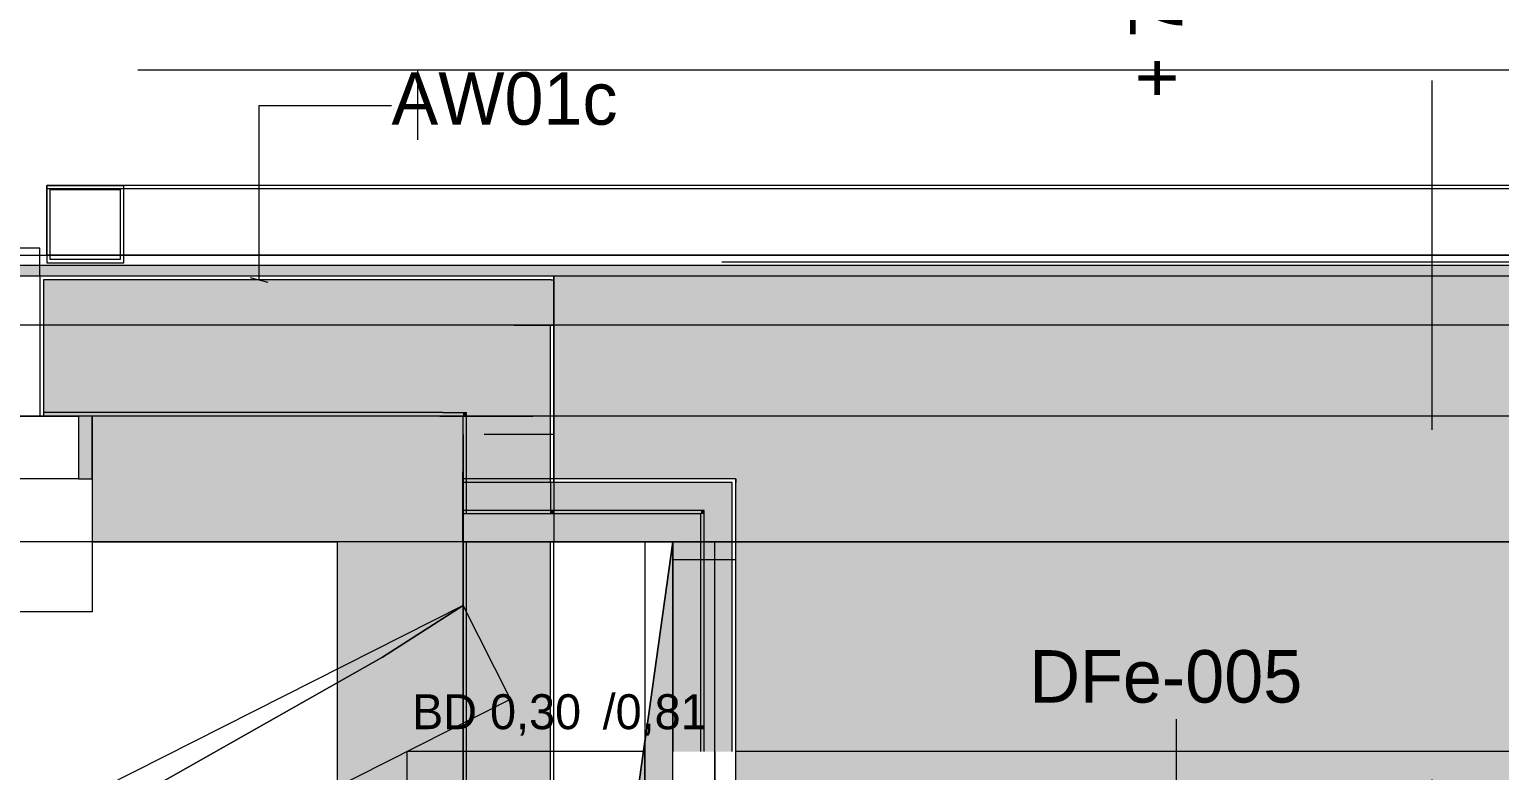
# Model space of a CAD drawing. Header units: metres. Extents: x -4 to 206, y -18 to 45.
# Drawn here: x 35.745 to 37.847, y -2.006 to -0.946 of the extents above; entities that cross this region are included whole.
import ezdxf

# ---------------------------------------------------------------- set-up
doc = ezdxf.new("R2010")
doc.units = ezdxf.units.M
doc.header["$MEASUREMENT"] = 0
doc.set_wipeout_variables(frame=1)
for name, pattern in [('Achse', [0.004, 0.002, -0.001, 0, -0.001]), ('Schnittlinie', [0.006, 0.003, -0.0015, 0, -0.0015]), ('Strichlinie eng', [0.002, 0.0015, -0.0005]), ('UNSICHTBAR', [0.4, 0, -0.4]), ('Untersicht', [0.001, 0.0005, -0.0005]), ('Wipeout_Contour', [1, 0, -1])]:
    doc.linetypes.add(name, pattern=pattern)
for name, color, linetype in [('2._1.DG PP STG2_5_000 Achsraster', 7, 'Continuous'), ('2._1.DG PP STG2_5_110 Wand Aussen', 7, 'Continuous'), ('2._1.DG PP STG2_5_112 Wand Aussen - Schachtwände', 7, 'Continuous'), ('2._1.DG PP STG2_5_130 Wand Innen', 7, 'Continuous'), ('2._1.DG PP STG2_5_165 Fassadengestaltung Bänder', 7, 'Continuous'), ('2._1.DG PP STG2_5_210 Decke', 7, 'Continuous'), ('2._1.DG PP STG2_5_220 Bodenaufbau', 7, 'Continuous'), ('2._1.DG PP STG2_5_270 Deckendurchbruchsymbol', 7, 'Continuous'), ('2._1.DG PP STG2_5_310 Dachkonstruktion massiv', 7, 'Continuous'), ('2._1.DG PP STG2_5_325 Dachfenster', 7, 'Continuous'), ('2._1.DG PP STG2_5_330 Dachaufbau', 7, 'Continuous'), ('2._1.DG PP STG2_5_611 Entwässerung', 7, 'Continuous'), ('2._1.DG PP STG2_5_851 Marker Schnitt', 7, 'Continuous'), ('2._1.DG PP STG2_5_915 Allgemein Beschriftung.x', 7, 'Continuous')]:
    doc.layers.add(name, color=color, linetype=linetype)
doc.styles.add('ERSTELLTER_STIL_2', font='')
doc.styles.get('ERSTELLTER_STIL_2').set_extended_font_data('Eurostile')

msp = doc.modelspace()

# ---------------------------------------------------------------- hatches: boundary and pattern name
at = {"layer": '2._1.DG PP STG2_5_110 Wand Aussen', "linetype": 'Continuous', "lineweight": 13, "true_color": 0xff6400}
for points in [[(35.765, -1.3037), (35.765, -1.3687), (36.4379, -1.3687), (36.4909, -1.3037)], [(36.49, -1.3687), (36.49, -1.3048), (36.4379, -1.3687)], [(36.4909, -1.3037), (36.49, -1.3048), (36.49, -1.3687), (36.495, -1.3687), (36.495, -1.3037)], [(35.765, -1.4937), (36.3359, -1.4937), (36.37, -1.4519), (36.37, -1.3687), (35.765, -1.3687)], [(36.4379, -1.3687), (36.37, -1.4519), (36.37, -1.4937), (36.49, -1.4937), (36.49, -1.3687)], [(36.37, -1.4519), (36.4379, -1.3687), (36.37, -1.3687)], [(36.365, -1.4937), (36.365, -1.4581), (36.3359, -1.4937)], [(36.37, -1.4937), (36.37, -1.4519), (36.365, -1.4581), (36.365, -1.4937)], [(35.815, -1.5887), (35.835, -1.5887), (35.835, -1.4987), (35.815, -1.4987)]]:
    msp.add_hatch(color=30, dxfattribs=at).paths.add_polyline_path(points)
at = {"layer": '2._1.DG PP STG2_5_110 Wand Aussen', "linetype": 'Continuous', "lineweight": 0, "true_color": 0x373737}
for points in [[(35.765, -1.4987), (36.3319, -1.4987), (36.3359, -1.4937), (35.765, -1.4937)], [(36.3359, -1.4937), (36.3319, -1.4987), (36.365, -1.4987), (36.365, -1.4937)], [(36.365, -1.4937), (36.365, -1.4987), (36.37, -1.4987), (36.37, -1.4937)]]:
    msp.add_hatch(color=250, dxfattribs=at).paths.add_polyline_path(points)
at = {"layer": '2._1.DG PP STG2_5_110 Wand Aussen', "linetype": 'Continuous', "lineweight": 13, "true_color": 0x3f7f02}
for points in [[(36.185, -1.4987), (35.835, -1.4987), (35.835, -1.5887), (35.835, -1.6787), (36.185, -1.6787)], [(36.185, -1.6787), (36.365, -1.6787), (36.365, -1.4987), (36.3319, -1.4987)], [(36.185, -1.6787), (36.3319, -1.4987), (36.185, -1.4987)]]:
    msp.add_hatch(color=76, dxfattribs=at).paths.add_polyline_path(points)
at = {"layer": '2._1.DG PP STG2_5_112 Wand Aussen - Schachtwände', "linetype": 'Continuous', "lineweight": 13, "true_color": 0xff6400}
for points in [[(36.71, -1.5937), (36.365, -1.5937), (36.365, -1.6337), (36.71, -1.6337)], [(36.49, -1.5937), (36.49, -1.6337), (36.495, -1.6337), (36.495, -1.5937)], [(36.71, -1.6337), (36.75, -1.6337), (36.75, -1.5937)], [(36.71, -1.6337), (36.75, -1.5937), (36.71, -1.5937)]]:
    msp.add_hatch(color=30, dxfattribs=at).paths.add_polyline_path(points)
at = {"layer": '2._1.DG PP STG2_5_112 Wand Aussen - Schachtwände', "linetype": 'Continuous', "lineweight": 0, "true_color": 0x373737}
for points in [[(36.705, -1.6337), (36.365, -1.6337), (36.365, -1.6387), (36.705, -1.6387)], [(36.49, -1.6337), (36.49, -1.6387), (36.495, -1.6387), (36.495, -1.6337)], [(36.705, -1.6387), (36.71, -1.6387), (36.71, -1.6337)], [(36.705, -1.6387), (36.71, -1.6337), (36.705, -1.6337)]]:
    msp.add_hatch(color=250, dxfattribs=at).paths.add_polyline_path(points)
at = {"layer": '2._1.DG PP STG2_5_112 Wand Aussen - Schachtwände', "linetype": 'Continuous', "lineweight": 13, "true_color": 0xb85600}
for points in [[(36.365, -1.6387), (36.365, -1.6787), (36.37, -1.6787), (36.37, -1.6387)], [(36.37, -1.6387), (36.37, -1.6787), (36.49, -1.6787), (36.49, -1.6387)], [(36.49, -1.6387), (36.49, -1.6787), (36.495, -1.6787), (36.495, -1.6387)]]:
    msp.add_hatch(color=32, dxfattribs=at).paths.add_polyline_path(points)
at = {"layer": '2._1.DG PP STG2_5_310 Dachkonstruktion massiv', "linetype": 'Continuous', "lineweight": 0, "true_color": 0x373737}
for points in [[(36.365, -1.4987), (36.365, -1.6387), (36.37, -1.6387), (36.37, -1.4987)], [(36.365, -1.6787), (36.365, -3.3065), (36.37, -3.3065), (36.37, -1.6787)]]:
    msp.add_hatch(color=250, dxfattribs=at).paths.add_polyline_path(points)
at = {"layer": '2._1.DG PP STG2_5_310 Dachkonstruktion massiv', "linetype": 'Continuous', "lineweight": 13, "true_color": 0xff6400}
for points in [[(36.37, -1.4937), (36.37, -1.6387), (36.49, -1.6387), (36.49, -1.4937)], [(36.37, -1.6787), (36.37, -3.3065), (36.49, -3.3065), (36.49, -1.6787)]]:
    msp.add_hatch(color=30, dxfattribs=at).paths.add_polyline_path(points)
at = {"layer": '2._1.DG PP STG2_5_310 Dachkonstruktion massiv', "linetype": 'Continuous', "lineweight": 13, "true_color": 0x3f7f02}
msp.add_hatch(color=76, dxfattribs=at).paths.add_polyline_path([(36.185, -1.6787), (36.185, -3.3065), (36.365, -3.3065), (36.365, -1.6787)])

# ---------------------------------------------------------------- linework, layer by layer
at = {"layer": '2._1.DG PP STG2_5_000 Achsraster', "color": 5, "linetype": 'Achse', "lineweight": 0, "ltscale": 1000}
for p, q in [((36.3, 1.9963), (36.3, -16.0037)), ((31.8, -1.0037), (54.3, -1.0037))]:
    msp.add_line(p, q, dxfattribs=at)
at = {"layer": '2._1.DG PP STG2_5_110 Wand Aussen', "color": 7, "linetype": 'Continuous', "lineweight": 13, "ltscale": 1000}
for p, q in [((35.76, -1.2587), (34.66, -1.2587)), ((35.76, -1.2987), (35.76, -1.2587)), ((35.76, -1.2987), (35.76, -1.3037)), ((35.765, -1.2987), (35.76, -1.2987)), ((35.76, -1.2987), (35.76, -1.3037)), ((35.76, -1.3037), (35.76, -1.3687)), ((35.76, -1.3037), (35.76, -1.3687)), ((36.4909, -1.3037), (35.765, -1.3037)), ((35.765, -1.3037), (35.765, -1.4987)), ((35.76, -1.3687), (35.76, -1.4937)), ((35.76, -1.3687), (35.76, -1.4937)), ((35.715, -1.4987), (35.815, -1.4987)), ((35.76, -1.4937), (35.76, -1.4987)), ((35.76, -1.4937), (35.76, -1.4987)), ((35.765, -1.4987), (35.76, -1.4987)), ((35.765, -1.4987), (35.76, -1.4987)), ((35.765, -1.4987), (35.76, -1.4987)), ((36.3359, -1.4937), (35.765, -1.4937)), ((35.815, -1.4987), (35.815, -1.5887)), ((35.815, -1.5887), (35.73, -1.5887)), ((35.835, -1.6787), (35.835, -1.7787)), ((35.835, -1.7787), (34.585, -1.7787))]:
    msp.add_line(p, q, dxfattribs=at)
at = {"layer": '2._1.DG PP STG2_5_110 Wand Aussen', "color": 1, "linetype": 'Strichlinie eng', "lineweight": 0, "ltscale": 1000}
for p, q in [((36.37, -1.3687), (35.765, -1.3687)), ((36.4379, -1.3687), (36.37, -1.3687))]:
    msp.add_line(p, q, dxfattribs=at)
at = {"layer": '2._1.DG PP STG2_5_110 Wand Aussen', "color": 7, "linetype": 'Continuous', "lineweight": 18, "ltscale": 1000}
for p, q in [((35.835, -1.4987), (35.765, -1.4987)), ((35.835, -1.4987), (35.765, -1.4987)), ((35.835, -1.4987), (35.765, -1.4987)), ((36.185, -1.4987), (35.835, -1.4987)), ((35.835, -1.4987), (35.835, -1.5887)), ((35.835, -1.4987), (35.835, -1.5887)), ((35.835, -1.4987), (35.835, -1.5887)), ((36.3319, -1.4987), (36.185, -1.4987)), ((35.835, -1.5887), (35.835, -1.6787)), ((35.835, -1.5887), (35.835, -1.6787))]:
    msp.add_line(p, q, dxfattribs=at)
at = {"layer": '2._1.DG PP STG2_5_110 Wand Aussen', "color": 7, "linetype": 'Continuous', "lineweight": 13, "ltscale": 1000, "flags": 128}
msp.add_lwpolyline([(36.495, -1.2987), (35.765, -1.2987)], dxfattribs=at)
at = {"layer": '2._1.DG PP STG2_5_110 Wand Aussen', "color": 8, "linetype": 'Schnittlinie', "lineweight": 13, "ltscale": 1000, "flags": 128}
for points in [[(38.425, -1.2987), (36.495, -1.2987)], [(36.495, -1.2987), (36.495, -1.3037)], [(36.495, -1.3037), (36.495, -1.3687)], [(36.495, -1.3687), (36.495, -1.4937)], [(36.495, -1.4937), (36.495, -1.4987)], [(36.495, -1.4987), (36.495, -1.6787)]]:
    msp.add_lwpolyline(points, dxfattribs=at)
at = {"layer": '2._1.DG PP STG2_5_110 Wand Aussen', "color": 7, "linetype": 'Continuous', "lineweight": 13, "ltscale": 1000, "flags": 128}
msp.add_lwpolyline([(35.815, -1.5887), (35.835, -1.5887), (35.835, -1.4987), (35.815, -1.4987)], close=True, dxfattribs=at)
at = {"layer": '2._1.DG PP STG2_5_110 Wand Aussen', "color": 7, "linetype": 'Continuous', "lineweight": 18, "ltscale": 1000, "flags": 128}
msp.add_lwpolyline([(35.835, -1.6787), (36.185, -1.6787)], dxfattribs=at)
at = {"layer": '2._1.DG PP STG2_5_112 Wand Aussen - Schachtwände', "color": 7, "linetype": 'Continuous', "lineweight": 13, "ltscale": 1000}
for p, q in [((36.71, -1.5937), (36.365, -1.5937)), ((36.75, -1.5937), (36.71, -1.5937)), ((36.75, -1.6337), (36.75, -1.5937)), ((36.75, -1.6337), (36.75, -1.5937)), ((36.705, -1.6337), (36.365, -1.6337)), ((36.665, -1.6387), (36.365, -1.6387)), ((36.705, -1.6387), (36.665, -1.6387)), ((36.71, -1.6337), (36.705, -1.6337)), ((36.71, -1.6387), (36.71, -1.6337)), ((36.71, -1.6387), (36.71, -1.6337)), ((36.75, -1.9787), (36.75, -1.6337)), ((36.75, -1.9787), (36.75, -1.7045))]:
    msp.add_line(p, q, dxfattribs=at)
at = {"layer": '2._1.DG PP STG2_5_112 Wand Aussen - Schachtwände', "color": 7, "linetype": 'Continuous', "lineweight": 13, "ltscale": 1000, "flags": 128}
for points in [[(36.755, -1.5887), (36.365, -1.5887)], [(36.365, -1.5887), (36.365, -1.5937)], [(36.365, -1.5937), (36.365, -1.6337)], [(36.755, -1.5887), (36.755, -1.5937)], [(36.755, -1.9787), (36.755, -1.5937)], [(36.365, -1.6337), (36.365, -1.6387)], [(36.365, -1.6387), (36.365, -1.6787)], [(36.755, -1.9787), (36.755, -1.7045)]]:
    msp.add_lwpolyline(points, dxfattribs=at)
at = {"layer": '2._1.DG PP STG2_5_130 Wand Innen', "color": 7, "linetype": 'Continuous', "lineweight": 13, "ltscale": 1000}
for p, q in [((36.755, -1.9862), (36.755, -1.9787)), ((36.755, -1.9862), (36.755, -1.9787)), ((36.755, -2.0362), (36.755, -1.9862)), ((36.755, -2.0362), (36.755, -1.9862))]:
    msp.add_line(p, q, dxfattribs=at)
at = {"layer": '2._1.DG PP STG2_5_130 Wand Innen', "color": 8, "linetype": 'Schnittlinie', "lineweight": 13, "ltscale": 1000, "flags": 128}
for points in [[(36.285, -1.9862), (36.285, -1.9787)], [(36.285, -2.0362), (36.285, -1.9862)], [(38.425, -1.9787), (36.755, -1.9787)]]:
    msp.add_lwpolyline(points, dxfattribs=at)
at = {"layer": '2._1.DG PP STG2_5_165 Fassadengestaltung Bänder', "color": 7, "linetype": 'Continuous', "lineweight": 13, "ltscale": 1000, "flags": 128}
msp.add_lwpolyline([(33.3598, -1.2687), (38.735, -1.2687), (38.735, -1.3687), (33.3598, -1.3687)], close=True, dxfattribs=at)
at = {"layer": '2._1.DG PP STG2_5_270 Deckendurchbruchsymbol', "color": 1, "linetype": 'Continuous', "lineweight": 0, "ltscale": 1000, "flags": 128}
for points in [[(36.2499, -1.8437), (36.365, -1.7699), (33.6678, -3.1339), (33.7355, -3.2677)], [(33.7355, -3.2677), (36.4327, -1.9037), (36.365, -1.7699), (36.2499, -1.8437)]]:
    msp.add_lwpolyline(points, close=True, dxfattribs=at)
at = {"layer": '2._1.DG PP STG2_5_310 Dachkonstruktion massiv', "color": 7, "linetype": 'Continuous', "lineweight": 13, "ltscale": 1000}
for p, q in [((36.4909, -1.3037), (36.495, -1.3037)), ((36.49, -1.4937), (36.49, -1.3687)), ((36.49, -1.4937), (36.49, -1.3687)), ((36.3359, -1.4937), (36.365, -1.4937)), ((36.365, -1.4937), (36.37, -1.4937)), ((36.37, -1.4987), (36.37, -1.4937)), ((36.37, -1.4987), (36.37, -1.4937)), ((36.37, -1.6387), (36.37, -1.4987)), ((36.49, -1.5937), (36.49, -1.4937)), ((36.495, -1.5937), (36.49, -1.5937)), ((36.49, -1.5937), (36.49, -1.6337)), ((36.495, -1.5937), (36.49, -1.5937)), ((36.49, -1.5937), (36.49, -1.6337)), ((36.37, -1.6387), (36.365, -1.6387)), ((36.37, -1.6387), (36.365, -1.6387)), ((36.49, -1.6387), (36.37, -1.6387)), ((36.49, -1.6387), (36.37, -1.6387)), ((36.495, -1.6337), (36.49, -1.6337)), ((36.49, -1.6337), (36.49, -1.6387)), ((36.49, -1.6337), (36.49, -1.6387)), ((36.495, -1.6387), (36.49, -1.6387)), ((36.365, -1.6787), (36.37, -1.6787)), ((36.365, -1.6787), (36.37, -1.6787)), ((36.37, -1.6787), (36.49, -1.6787)), ((36.37, -1.6787), (36.49, -1.6787)), ((36.37, -3.3065), (36.37, -1.6787)), ((36.49, -1.6787), (36.495, -1.6787)), ((36.49, -1.6787), (36.495, -1.6787)), ((36.49, -3.3065), (36.49, -1.6787))]:
    msp.add_line(p, q, dxfattribs=at)
at = {"layer": '2._1.DG PP STG2_5_310 Dachkonstruktion massiv', "color": 1, "linetype": 'Strichlinie eng', "lineweight": 0, "ltscale": 1000}
for p, q in [((36.4379, -1.3687), (36.49, -1.3687)), ((36.49, -1.3687), (36.495, -1.3687)), ((36.49, -1.3687), (36.495, -1.3687))]:
    msp.add_line(p, q, dxfattribs=at)
at = {"layer": '2._1.DG PP STG2_5_310 Dachkonstruktion massiv', "color": 7, "linetype": 'Continuous', "lineweight": 18, "ltscale": 1000}
for p, q in [((36.3319, -1.4987), (36.365, -1.4987)), ((36.365, -1.6787), (36.365, -1.4987)), ((36.365, -1.6787), (36.365, -1.4987)), ((36.365, -3.3065), (36.365, -1.6787))]:
    msp.add_line(p, q, dxfattribs=at)
at = {"layer": '2._1.DG PP STG2_5_310 Dachkonstruktion massiv', "color": 7, "linetype": 'Continuous', "lineweight": 13, "ltscale": 1000, "flags": 128}
for points in [[(36.495, -1.2987), (36.495, -1.3037)], [(36.495, -1.3037), (36.495, -1.3687)], [(36.495, -1.5937), (36.495, -1.3687)], [(36.495, -3.3065), (36.495, -1.6787)]]:
    msp.add_lwpolyline(points, dxfattribs=at)
at = {"layer": '2._1.DG PP STG2_5_310 Dachkonstruktion massiv', "color": 255, "linetype": 'UNSICHTBAR', "lineweight": 13, "ltscale": 1000, "flags": 128}
for points in [[(36.3648, -1.6787), (36.3648, -1.4987)], [(36.3648, -1.4987), (38.6048, -1.4987)], [(36.365, -2.6211), (36.365, -1.4987)], [(36.365, -1.4987), (38.6048, -1.4987)], [(36.365, -1.525), (36.365, -1.6787)], [(36.495, -1.525), (36.365, -1.525)], [(36.495, -2.2843), (36.495, -1.525)], [(36.365, -1.6787), (36.495, -1.6787)]]:
    msp.add_lwpolyline(points, dxfattribs=at)
at = {"layer": '2._1.DG PP STG2_5_310 Dachkonstruktion massiv', "color": 7, "linetype": 'Continuous', "lineweight": 18, "ltscale": 1000, "flags": 128}
msp.add_lwpolyline([(36.185, -1.6787), (36.185, -3.3065)], dxfattribs=at)
at = {"layer": '2._1.DG PP STG2_5_325 Dachfenster', "color": 7, "linetype": 'Continuous', "lineweight": 13, "ltscale": 1000}
msp.add_line((37.3847, -1.9324), (37.3847, -4.0044), dxfattribs=at)
at = {"layer": '2._1.DG PP STG2_5_330 Dachaufbau', "color": 7, "linetype": 'Continuous', "lineweight": 18, "ltscale": 1000, "flags": 128}
for points in [[(33.3345, -1.2828), (38.855, -1.2828)], [(36.495, -1.2987), (33.3598, -1.2987)], [(36.495, -1.5887), (36.495, -1.2987)], [(36.755, -1.5887), (36.495, -1.5887)], [(36.755, -2.1287), (36.755, -1.5887)]]:
    msp.add_lwpolyline(points, dxfattribs=at)
at = {"layer": '2._1.DG PP STG2_5_611 Entwässerung', "color": 14, "linetype": 'Achse', "lineweight": 13, "ltscale": 1000, "true_color": 0xa80000}
msp.add_line((38.735, -1.2787), (35.7699, -1.2787), dxfattribs=at)
at = {"layer": '2._1.DG PP STG2_5_611 Entwässerung', "color": 171, "linetype": 'Continuous', "lineweight": 13, "ltscale": 1000, "true_color": 0x6c6cff, "flags": 128}
for points in [[(38.735, -1.1687), (35.7699, -1.1687)], [(35.7699, -1.1737), (35.7699, -1.1687)], [(35.7699, -1.2687), (35.7699, -1.1737)], [(38.735, -1.1737), (35.7699, -1.1737)], [(38.735, -1.2687), (35.7699, -1.2687)]]:
    msp.add_lwpolyline(points, dxfattribs=at)
for points in [[(35.7699, -1.2796), (35.8799, -1.2796), (35.8799, -1.1696), (35.7699, -1.1696)], [(35.7749, -1.1746), (35.8749, -1.1746), (35.8749, -1.2746), (35.7749, -1.2746)]]:
    msp.add_lwpolyline(points, close=True, dxfattribs=at)
at = {"layer": '2._1.DG PP STG2_5_851 Marker Schnitt', "color": 7, "linetype": 'Untersicht', "lineweight": 13, "ltscale": 1000}
msp.add_line((37.75, -0.0187), (37.75, -15.6487), dxfattribs=at)
at = {"layer": '2._1.DG PP STG2_5_915 Allgemein Beschriftung.x', "color": 7, "linetype": 'Continuous', "lineweight": 13, "ltscale": 1000}
for p, q in [((36.0733, -1.3037), (36.0733, -1.0544)), ((36.0733, -1.0544), (36.2627, -1.0544)), ((36.0608, -1.3004), (36.0858, -1.3071))]:
    msp.add_line(p, q, dxfattribs=at)

# ---------------------------------------------------------------- texts
at = {"layer": '2._1.DG PP STG2_5_325 Dachfenster', "color": 7, "linetype": 'Continuous', "lineweight": 13, "insert": (37.1747, -1.9097), "char_height": 0.075, "attachment_point": 7, "style": 'ERSTELLTER_STIL_2'}
msp.add_mtext('\\A1;{\\pql;\\pt0;\\fEurostile|b0|i0|c0|p0;\\W1.000000;DFe-005\\fEurostile|b0|i0|c0|p0;\\W1.000000;\\fEurostile|b0|i0|c0|p0;\\W1.000000;\\fEurostile|b0|i0|c0|p0;\\W1.000000;}', dxfattribs=at)
at = {"layer": '2._1.DG PP STG2_5_915 Allgemein Beschriftung.x', "color": 7, "linetype": 'Continuous', "lineweight": 13, "insert": (37.3947, -1.0444), "char_height": 0.075, "attachment_point": 7, "rotation": 90, "style": 'ERSTELLTER_STIL_2'}
msp.add_mtext('\\A1;{\\pql;\\fEurostile|b0|i0|c0|p0;\\W1.000000;+ 78/90}', dxfattribs=at)
at = {"layer": '2._1.DG PP STG2_5_915 Allgemein Beschriftung.x', "color": 7, "linetype": 'Continuous', "lineweight": 13, "insert": (36.2627, -1.045), "char_height": 0.075, "attachment_point": 4, "style": 'ERSTELLTER_STIL_2'}
msp.add_mtext('\\A1;{\\pql;\\fEurostile|b0|i0|c0|p0;\\W1.000000;AW01c}', dxfattribs=at)

# ---------------------------------------------------------------- wipeouts: each hides what was drawn before it
at = {"color": 254, "linetype": 'Wipeout_Contour', "lineweight": 0, "ltscale": 146.916505}
msp.add_wipeout([(36.625, -1.6787), (36.625, -3.3065), (36.6375, -3.3065), (36.6375, -1.6787)], dxfattribs=at).dxf.layer = '2._1.DG PP STG2_5_130 Wand Innen'
at = {"color": 254, "linetype": 'Wipeout_Contour', "lineweight": 0, "ltscale": 147.265569}
msp.add_wipeout([(36.725, -3.3065), (36.725, -1.6787), (36.7125, -1.6787), (36.7125, -3.3065)], dxfattribs=at).dxf.layer = '2._1.DG PP STG2_5_130 Wand Innen'

# ---------------------------------------------------------------- next in the draw order: linework, layer by layer
at = {"layer": '2._1.DG PP STG2_5_130 Wand Innen', "color": 8, "linetype": 'Continuous', "lineweight": 13, "ltscale": 1000}
for p, q in [((36.625, -1.9862), (36.625, -1.9787)), ((36.625, -2.0362), (36.625, -1.9862)), ((36.725, -1.9787), (36.725, -1.9862)), ((36.725, -1.9862), (36.725, -2.0362))]:
    msp.add_line(p, q, dxfattribs=at)
at = {"layer": '2._1.DG PP STG2_5_130 Wand Innen', "color": 7, "linetype": 'Continuous', "lineweight": 18, "ltscale": 1000, "flags": 128}
for points in [[(36.625, -1.6787), (36.625, -3.3065)], [(36.725, -3.3065), (36.725, -1.6787)]]:
    msp.add_lwpolyline(points, dxfattribs=at)
at = {"layer": '2._1.DG PP STG2_5_130 Wand Innen', "color": 8, "linetype": 'Schnittlinie', "lineweight": 13, "ltscale": 1000, "flags": 128}
msp.add_lwpolyline([(36.625, -1.9787), (36.285, -1.9787)], dxfattribs=at)

# ---------------------------------------------------------------- next in the draw order: wipeouts: each hides what was drawn before it
at = {"color": 254, "linetype": 'Wipeout_Contour', "lineweight": 0, "ltscale": 147.091153}
msp.add_wipeout([(36.6375, -1.6787), (36.6375, -3.3065), (36.7125, -3.3065), (36.7125, -1.6787)], dxfattribs=at).dxf.layer = '2._1.DG PP STG2_5_130 Wand Innen'

# ---------------------------------------------------------------- next in the draw order: hatches: boundary and pattern name
at = {"layer": '2._1.DG PP STG2_5_112 Wand Aussen - Schachtwände', "linetype": 'Continuous', "lineweight": 13, "true_color": 0xb85600}
for points in [[(36.665, -1.6387), (36.365, -1.6387), (36.365, -1.6787), (36.665, -1.6787)], [(36.665, -1.6787), (36.705, -1.6787), (36.705, -1.6387)], [(36.665, -1.6787), (36.705, -1.6387), (36.665, -1.6387)], [(36.665, -1.6787), (36.665, -1.9787), (36.705, -1.9787), (36.705, -1.6787)], [(36.705, -1.9787), (36.705, -1.7045), (36.665, -1.7045), (36.665, -1.9787)]]:
    msp.add_hatch(color=32, dxfattribs=at).paths.add_polyline_path(points)
at = {"layer": '2._1.DG PP STG2_5_112 Wand Aussen - Schachtwände', "linetype": 'Continuous', "lineweight": 0, "true_color": 0x373737}
for points in [[(36.705, -1.6387), (36.705, -1.9787), (36.71, -1.9787), (36.71, -1.6387)], [(36.71, -1.9787), (36.71, -1.7045), (36.705, -1.7045), (36.705, -1.9787)]]:
    msp.add_hatch(color=250, dxfattribs=at).paths.add_polyline_path(points)
at = {"layer": '2._1.DG PP STG2_5_112 Wand Aussen - Schachtwände', "linetype": 'Continuous', "lineweight": 13, "true_color": 0xff6400}
for points in [[(36.71, -1.6337), (36.71, -1.9787), (36.75, -1.9787), (36.75, -1.6337)], [(36.75, -1.9787), (36.75, -1.7045), (36.71, -1.7045), (36.71, -1.9787)]]:
    msp.add_hatch(color=30, dxfattribs=at).paths.add_polyline_path(points)
at = {"layer": '2._1.DG PP STG2_5_270 Deckendurchbruchsymbol', "linetype": 'Continuous', "lineweight": 0}
msp.add_hatch(color=8, dxfattribs=at).paths.add_polyline_path([(36.365, -2.4887), (36.665, -2.4887), (36.665, -1.6787), (36.5654, -2.3891)])
at = {"layer": '2._1.DG PP STG2_5_330 Dachaufbau', "linetype": 'Continuous', "lineweight": 0, "true_color": 0x000000}
msp.add_hatch(color=18, dxfattribs=at).paths.add_polyline_path([(38.855, -1.2828), (33.3345, -1.2828), (33.3355, -2.1287), (33.3598, -2.1287), (33.3598, -1.2987), (36.495, -1.2987), (36.495, -1.5887), (36.755, -1.5887), (36.755, -2.1287), (38.855, -2.1287)])

# ---------------------------------------------------------------- next in the draw order: linework, layer by layer
at = {"layer": '2._1.DG PP STG2_5_110 Wand Aussen', "color": 8, "linetype": 'Schnittlinie', "lineweight": 13, "ltscale": 1000, "flags": 128}
msp.add_lwpolyline([(36.495, -1.6787), (38.425, -1.6787)], dxfattribs=at)
at = {"layer": '2._1.DG PP STG2_5_112 Wand Aussen - Schachtwände', "color": 7, "linetype": 'Continuous', "lineweight": 13, "ltscale": 1000}
for p, q in [((36.705, -1.6787), (36.705, -1.6387)), ((36.705, -1.6787), (36.705, -1.6387)), ((36.71, -1.9787), (36.71, -1.6387)), ((36.705, -1.9787), (36.705, -1.6787)), ((36.705, -1.9787), (36.705, -1.7045)), ((36.71, -1.9787), (36.71, -1.7045))]:
    msp.add_line(p, q, dxfattribs=at)
at = {"layer": '2._1.DG PP STG2_5_112 Wand Aussen - Schachtwände', "color": 7, "linetype": 'Continuous', "lineweight": 13, "ltscale": 1000, "flags": 128}
for points in [[(36.365, -1.6787), (36.665, -1.6787)], [(36.665, -1.6787), (36.665, -1.9787)], [(36.755, -1.7045), (36.665, -1.7045)], [(36.665, -1.7045), (36.665, -1.9787)]]:
    msp.add_lwpolyline(points, dxfattribs=at)
at = {"layer": '2._1.DG PP STG2_5_130 Wand Innen', "color": 7, "linetype": 'Continuous', "lineweight": 18, "ltscale": 1000, "flags": 128}
for points in [[(36.625, -1.6787), (36.6375, -1.6787)], [(36.6375, -1.6787), (36.7125, -1.6787)], [(36.7125, -1.6787), (36.725, -1.6787)]]:
    msp.add_lwpolyline(points, dxfattribs=at)
at = {"layer": '2._1.DG PP STG2_5_210 Decke', "color": 7, "linetype": 'Continuous', "lineweight": 13, "ltscale": 1000, "true_color": 0xf4f4f4, "flags": 128}
msp.add_lwpolyline([(33.485, -1.9936), (33.4967, -11.3837), (42.835, -11.3837), (42.835, -10.8837), (45.685, -10.8837), (45.685, -9.9837), (52.0258, -9.9837), (52.06, -1.993), (52.0632, -1.4987), (45.765, -1.4987), (45.765, -3.9237), (43.155, -3.9237), (43.155, -5.8737), (41.175, -5.8737), (41.175, -3.9237), (38.605, -3.9237), (38.605, -1.4987), (33.485, -1.4987)], close=True, dxfattribs=at)
at = {"layer": '2._1.DG PP STG2_5_220 Bodenaufbau', "color": 7, "linetype": 'Continuous', "lineweight": 13, "ltscale": 1000, "true_color": 0xf4f4f4, "flags": 128}
msp.add_lwpolyline([(38.425, -1.6787), (33.6646, -1.6787), (33.6765, -11.2037), (42.655, -11.2037), (42.655, -10.7037), (45.505, -10.7037), (45.505, -9.8037), (51.8466, -9.8037), (51.8814, -1.6787), (45.945, -1.6787), (45.945, -4.1037), (43.335, -4.1037), (43.335, -6.0537), (40.995, -6.0537), (40.995, -4.1037), (38.425, -4.1037)], close=True, dxfattribs=at)
at = {"layer": '2._1.DG PP STG2_5_270 Deckendurchbruchsymbol', "color": 7, "linetype": 'Continuous', "lineweight": 13, "ltscale": 1000, "flags": 128}
for points in [[(36.5654, -2.3891), (36.665, -1.6787), (36.365, -1.6787), (36.365, -2.4887)], [(36.365, -2.4887), (36.665, -2.4887), (36.665, -1.6787), (36.5654, -2.3891)]]:
    msp.add_lwpolyline(points, close=True, dxfattribs=at)

# ---------------------------------------------------------------- next in the draw order: texts
at = {"layer": '2._1.DG PP STG2_5_270 Deckendurchbruchsymbol', "color": 1, "linetype": 'Continuous', "lineweight": 0, "insert": (36.515, -1.9613), "char_height": 0.05, "attachment_point": 8, "style": 'ERSTELLTER_STIL_2'}
msp.add_mtext('\\A1;{\\pqc;\\pt0;\\fEurostile|b0|i0|c0|p0;\\W1.000000;BD 0,30\\fEurostile|b0|i0|c0|p0;\\W1.000000;\\A1{\\H.66x;\\S^  ;}\\fEurostile|b0|i0|c0|p0;\\W1.000000; /0,81\\fEurostile|b0|i0|c0|p0;\\W1.000000;\\A1{\\H.66x;\\S^  ;}\\fEurostile|b0|i0|c0|p0;\\W1.000000;\\fEurostile|b0|i0|c0|p0;\\W1.000000;\\A1{\\H.66x;\\S^  ;}}', dxfattribs=at)

doc.saveas('drawing.dxf')
